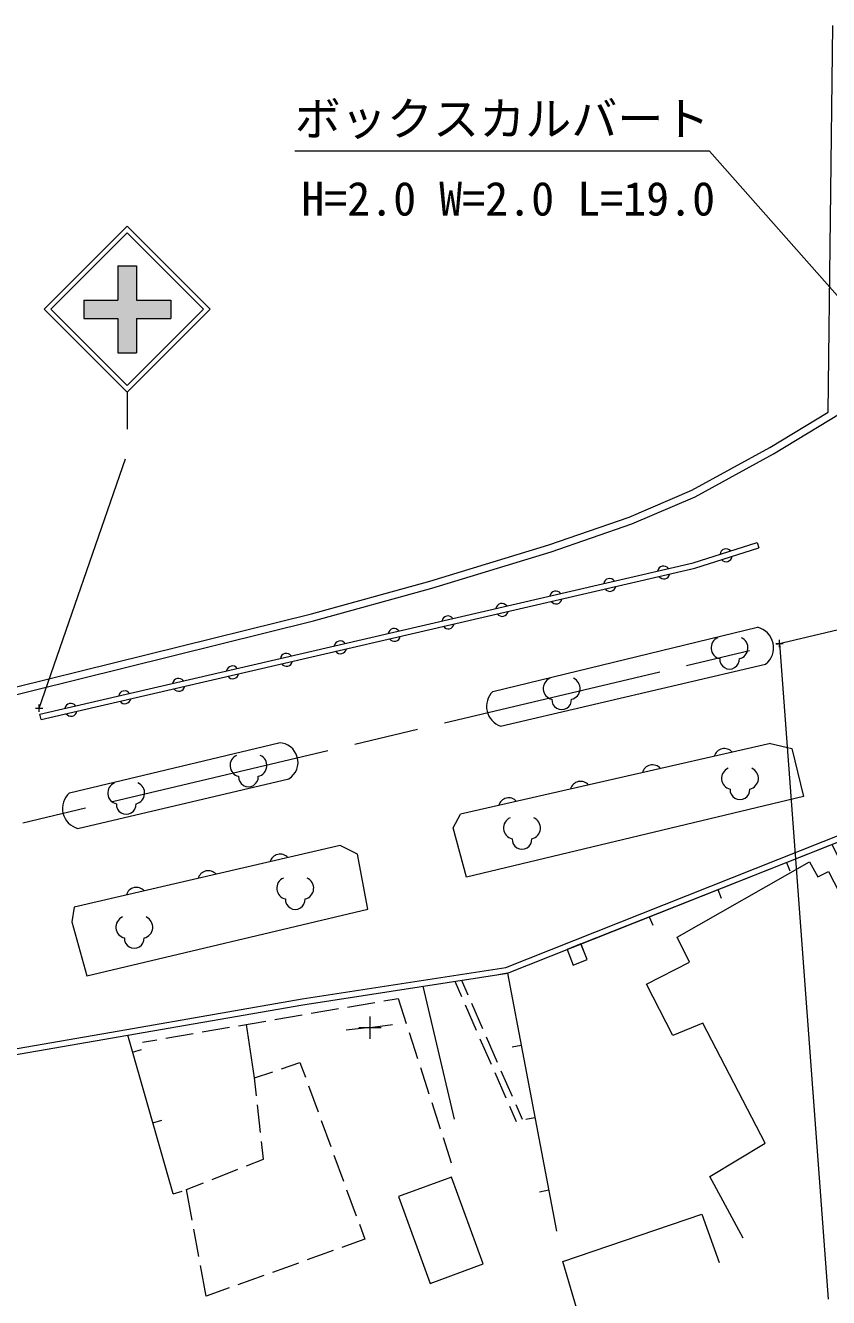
# Model space of a CAD drawing. Units: millimetres at full size, sheet at 1:1000; details may follow other scales. Extents: x 40000 to 680000, y 20000 to 380000.
# Drawn here: x 481422 to 524976, y 258978 to 328021 of the extents above; entities that cross this region are included whole.
import ezdxf
from ezdxf.enums import TextEntityAlignment as Align

# ---------------------------------------------------------------- set-up
doc = ezdxf.new("R2010")
doc.units = ezdxf.units.MM
doc.header["$LTSCALE"] = 1000
doc.linetypes.add('CHAIN', pattern=[18.5, 12, -1.5, 3.5, -1.5])
for name, color, linetype, lineweight in [('M-BGD', 7, 'Continuous', 13), ('M-BMK', 2, 'CHAIN', 13), ('M-STR-HTXT', 7, 'Continuous', 13), ('M-STR-STRC', 7, 'Continuous', 13), ('M-STR-STRD', 7, 'Continuous', 13)]:
    doc.layers.add(name, color=color, linetype=linetype, lineweight=lineweight)
doc.styles.add('ＭＳ ゴシック', font='')
doc.styles.get('ＭＳ ゴシック').set_extended_font_data('MS Gothic')

# ---------------------------------------------------------------- blocks, each defined once
blk = doc.blocks.new('plus')
at = {"color": 0, "linetype": 'Continuous', "lineweight": -2}
for p, q in [((-1.25, 0), (1.25, 0)), ((0, -1.25), (0, 1.25))]:
    blk.add_line(p, q, dxfattribs=at)

msp = doc.modelspace()

# ---------------------------------------------------------------- hatches: boundary and pattern name
at = {"layer": 'M-STR-STRC'}
msp.add_hatch(color=256, dxfattribs=at).paths.add_polyline_path([(484580, 313119), (486441, 313119), (486441, 314979), (487441, 314978), (487441, 313119), (489300, 313119), (489300, 312119), (487441, 312119), (487440, 310258), (486440, 310259), (486441, 312119), (484580, 312119)])

# ---------------------------------------------------------------- linework, layer by layer
at = {"layer": 'M-BGD'}
for p, q in [((524950, 307029), (525208, 328021)), ((521113, 299961), (521203, 299675)), ((482270, 290351), (482202, 290644)), ((521819, 289053), (505018, 285214)), ((498489, 283510), (484057, 280164)), ((522691, 282599), (522875, 282134)), ((518973, 281123), (519158, 280658)), ((515256, 279646), (515440, 279181)), ((511538, 278170), (510796, 277875)), ((510796, 277875), (511135, 277022)), ((511538, 278170), (511723, 277705)), ((511877, 277317), (511538, 278170)), ((511135, 277022), (511877, 277317)), ((505064, 276202), (505409, 275413)), ((507559, 276589), (507068, 276496)), ((507559, 276589), (510219, 262579)), ((502966, 275877), (504669, 268655)), ((504706, 276147), (505070, 275315)), ((498890, 274742), (500368, 274995)), ((500861, 275079), (501631, 275211)), ((501631, 275211), (502073, 273846)), ((505270, 274857), (505871, 273483)), ((505609, 274955), (506210, 273580)), ((494947, 274068), (496426, 274321)), ((496918, 274405), (498397, 274658)), ((491004, 273394), (492483, 273647)), ((492976, 273731), (494454, 273984)), ((493845, 270895), (493402, 273804)), ((500108, 273628), (498815, 273497)), ((500108, 273628), (501332, 273794)), ((489435, 264615), (486966, 273220)), ((487770, 272842), (488540, 272973)), ((489033, 273058), (490511, 273310)), ((502227, 273371), (502689, 271944)), ((506071, 273024), (506672, 271650)), ((506410, 273122), (507011, 271748)), ((487229, 272305), (487709, 272443)), ((508305, 272660), (507814, 272566)), ((495312, 271398), (496307, 271739)), ((496307, 271739), (496603, 270933)), ((502843, 271468), (503305, 270041)), ((493845, 270895), (494839, 271236)), ((493952, 269933), (493845, 270895)), ((506872, 271192), (507473, 269817)), ((507211, 271290), (507812, 269915)), ((496775, 270464), (497292, 269055)), ((494174, 267945), (494008, 269436)), ((503459, 269565), (503921, 268138)), ((507673, 269359), (508037, 268528)), ((508012, 269457), (508357, 268668)), ((488332, 268460), (488812, 268598)), ((497464, 268586), (497980, 267178)), ((509052, 268730), (508560, 268637)), ((494337, 266486), (494230, 267448)), ((504075, 267662), (504516, 266298)), ((498152, 266708), (498669, 265300)), ((491552, 265390), (492948, 265939)), ((493413, 266122), (494337, 266486)), ((490162, 264844), (491086, 265207)), ((504534, 265508), (501651, 264455)), ((506254, 260802), (504534, 265508)), ((489435, 264615), (489915, 264753)), ((490466, 263177), (490162, 264844)), ((498841, 264831), (499358, 263422)), ((501651, 264455), (503371, 259748)), ((509798, 264800), (509306, 264707)), ((490824, 261209), (490555, 262685)), ((499530, 262953), (499825, 262147)), ((499825, 262147), (498580, 261699)), ((498109, 261529), (496698, 261022)), ((491218, 259051), (490914, 260717)), ((496227, 260852), (494816, 260345)), ((503371, 259748), (506254, 260802)), ((494345, 260176), (492934, 259668)), ((492463, 259499), (491218, 259051))]:
    msp.add_line(p, q, dxfattribs=at)
for points in [[(426391, 280361), (432512, 281397), (447406, 284353), (472533, 290107), (479085, 291670), (496942, 296095), (503356, 297866), (509806, 299836), (514169, 301338), (517570, 302792), (521791, 305121), (524950, 307029)], [(426458, 279967), (432585, 281004), (447490, 283961), (472624, 289717), (479180, 291282), (497043, 295708), (503468, 297482), (509930, 299456), (514313, 300964), (517745, 302432), (521992, 304775), (525667, 306995)], [(482202, 290644), (517641, 298858), (521113, 299961)], [(482270, 290351), (517721, 298569), (521203, 299675)], [(454050, 265773), (459663, 267568), (468644, 270365), (486912, 273535), (496421, 275185), (507475, 276900), (528370, 285199), (541292, 293093)], [(454147, 265468), (459759, 267262), (468719, 270053), (486966, 273220), (496473, 274869), (507559, 276589), (528514, 284912), (541459, 292820)], [(521819, 289053), (522984, 288779), (523617, 286176), (505346, 281790), (504619, 284464), (505018, 285214)], [(484057, 280164), (483932, 279372), (484756, 276442), (499991, 280054), (499428, 283041), (498489, 283510)], [(511538, 278170), (525147, 283575), (532513, 269276)], [(520338, 262197), (518532, 265551), (521534, 267357), (518157, 273877), (516538, 273197), (515108, 275988), (517430, 277185), (516773, 278545), (523950, 282626), (524396, 281805), (524982, 282110), (525826, 280460), (526248, 280664), (527890, 277568), (527187, 277192), (532253, 267154)], [(511730, 257014), (510557, 260931), (518110, 263511), (519048, 260884)]]:
    msp.add_lwpolyline(points, dxfattribs=at)
for centre, radius, start, end in [((519415, 299290), 325, 40.23802, 174.9983), ((519424, 299241), 325, 220.23802, 354.9983), ((516024, 298355), 325, 35.67055, 170.43082), ((513101, 297678), 325, 35.67055, 170.43082), ((513118, 297630), 325, 215.67055, 350.43082), ((516041, 298308), 325, 215.67055, 350.43082), ((510179, 297000), 325, 35.67055, 170.43082), ((510196, 296953), 325, 215.67055, 350.43082), ((507256, 296323), 325, 35.67055, 170.43082), ((507273, 296275), 325, 215.67055, 350.43082), ((504334, 295645), 325, 35.67055, 170.43082), ((504351, 295598), 325, 215.67055, 350.43082), ((501411, 294968), 325, 35.67055, 170.43082), ((501428, 294921), 325, 215.67055, 350.43082), ((498489, 294291), 325, 35.67055, 170.43082), ((498506, 294243), 325, 215.67055, 350.43082), ((519204, 294239), 599, 113.44836, 257.2818), ((520008, 294239), 599, 282.7182, 66.55164), ((495566, 293613), 325, 35.67055, 170.43082), ((495583, 293566), 325, 215.67055, 350.43082), ((519606, 293623), 534, 176.52859, 3.47141), ((492644, 292936), 325, 35.67055, 170.43082), ((492661, 292888), 325, 215.67055, 350.43082), ((489721, 292258), 325, 35.67055, 170.43082), ((489738, 292211), 325, 215.67055, 350.43082), ((510101, 292038), 599, 113.44836, 257.2818), ((510904, 292038), 599, 282.7182, 66.55164), ((486799, 291581), 325, 35.67055, 170.43082), ((486816, 291533), 325, 215.67055, 350.43082), ((510502, 291422), 534, 176.52859, 3.47141), ((483876, 290903), 325, 35.67055, 170.43082), ((483893, 290856), 325, 215.67055, 350.43082), ((519327, 288210), 567, 40.94242, 164.79745), ((493114, 287852), 599, 113.44836, 257.2818), ((493917, 287852), 599, 282.7182, 66.55164), ((493515, 287235), 534, 176.52859, 3.47141), ((515427, 287319), 567, 40.94242, 164.79745), ((519769, 287157), 599, 113.44836, 257.2818), ((520572, 287157), 599, 282.7182, 66.55164), ((486484, 286358), 599, 113.44836, 257.2818), ((487287, 286358), 599, 282.7182, 66.55164), ((511528, 286428), 567, 40.94242, 164.79745), ((520171, 286541), 534, 176.52859, 3.47141), ((507628, 285537), 567, 40.94242, 164.79745), ((486885, 285741), 534, 176.52859, 3.47141), ((507948, 284466), 599, 113.44836, 257.2818), ((508751, 284466), 599, 282.7182, 66.55164), ((508350, 283849), 534, 176.52859, 3.47141), ((495230, 282481), 567, 41.12603, 164.98105), ((491334, 281577), 567, 41.12603, 164.98105), ((495652, 281194), 599, 113.44836, 257.2818), ((496455, 281194), 599, 282.7182, 66.55164), ((487437, 280674), 567, 41.12603, 164.98105), ((496054, 280578), 534, 176.52859, 3.47141), ((486923, 279083), 599, 113.44836, 257.2818), ((487726, 279083), 599, 282.7182, 66.55164), ((487324, 278467), 534, 176.52859, 3.47141)]:
    msp.add_arc(centre, radius, start, end, dxfattribs=at)
at = {"layer": 'M-BMK'}
msp.add_line((378142, 260282), (535223, 297542), dxfattribs=at)
at = {"layer": 'M-STR-HTXT'}
msp.add_lwpolyline([(529889, 308329), (518525, 321206), (496025, 321206)], dxfattribs=at)
at = {"layer": 'M-STR-STRC'}
for p, q in [((482440, 312619), (486940, 317119)), ((491440, 312618), (486940, 317119)), ((482793, 312619), (486940, 316765)), ((491087, 312618), (486940, 316765)), ((486441, 314979), (487441, 314978)), ((486441, 314979), (486441, 313119)), ((487441, 314978), (487441, 313119)), ((484580, 313119), (484580, 312119)), ((484580, 313119), (486441, 313119)), ((487441, 313119), (489300, 313119)), ((489300, 313119), (489300, 312119)), ((482440, 312619), (486940, 308118)), ((482793, 312619), (486940, 308472)), ((484580, 312119), (486441, 312119)), ((486441, 312119), (486440, 310259)), ((486940, 308472), (491087, 312618)), ((486940, 308118), (491440, 312618)), ((487441, 312119), (487440, 310258)), ((487441, 312119), (489300, 312119)), ((486440, 310259), (487440, 310258)), ((486940, 308118), (486940, 306118)), ((482167, 290967), (486847, 304507)), ((522323, 294482), (524964, 258898))]:
    msp.add_line(p, q, dxfattribs=at)
at = {"layer": 'M-STR-STRD'}
for p, q in [((506766, 291868), (521120, 295363)), ((507188, 289992), (521565, 293346)), ((483812, 286366), (495164, 289087)), ((484265, 284443), (495711, 287132))]:
    msp.add_line(p, q, dxfattribs=at)
for centre, radius, start, end in [((520838, 294243), 1155, 309.03351, 75.88298), ((507559, 291061), 1132, 134.50805, 250.85272), ((495146, 288028), 1059, 302.22139, 89.0631), ((484544, 285524), 1116, 130.99659, 255.53638)]:
    msp.add_arc(centre, radius, start, end, dxfattribs=at)

# ---------------------------------------------------------------- block references
at = {"layer": 'M-BGD', "xscale": 480, "yscale": 480}
msp.add_blockref('plus', (500108, 273628), dxfattribs=at)
at = {"layer": 'M-STR-STRC', "xscale": 160, "yscale": 160}
for p in [(522323, 294482), (482167, 290967)]:
    msp.add_blockref('plus', p, dxfattribs=at)

# ---------------------------------------------------------------- texts
at = {"layer": 'M-STR-HTXT', "style": 'ＭＳ ゴシック'}
for s, p in [('ボックスカルバート', (507275, 322956)), ('H=2.0 W=2.0 L=19.0', (507601, 318620))]:
    msp.add_text(s, height=1833, dxfattribs=at).set_placement(p, align=Align.MIDDLE_CENTER)

doc.saveas('drawing.dxf')
